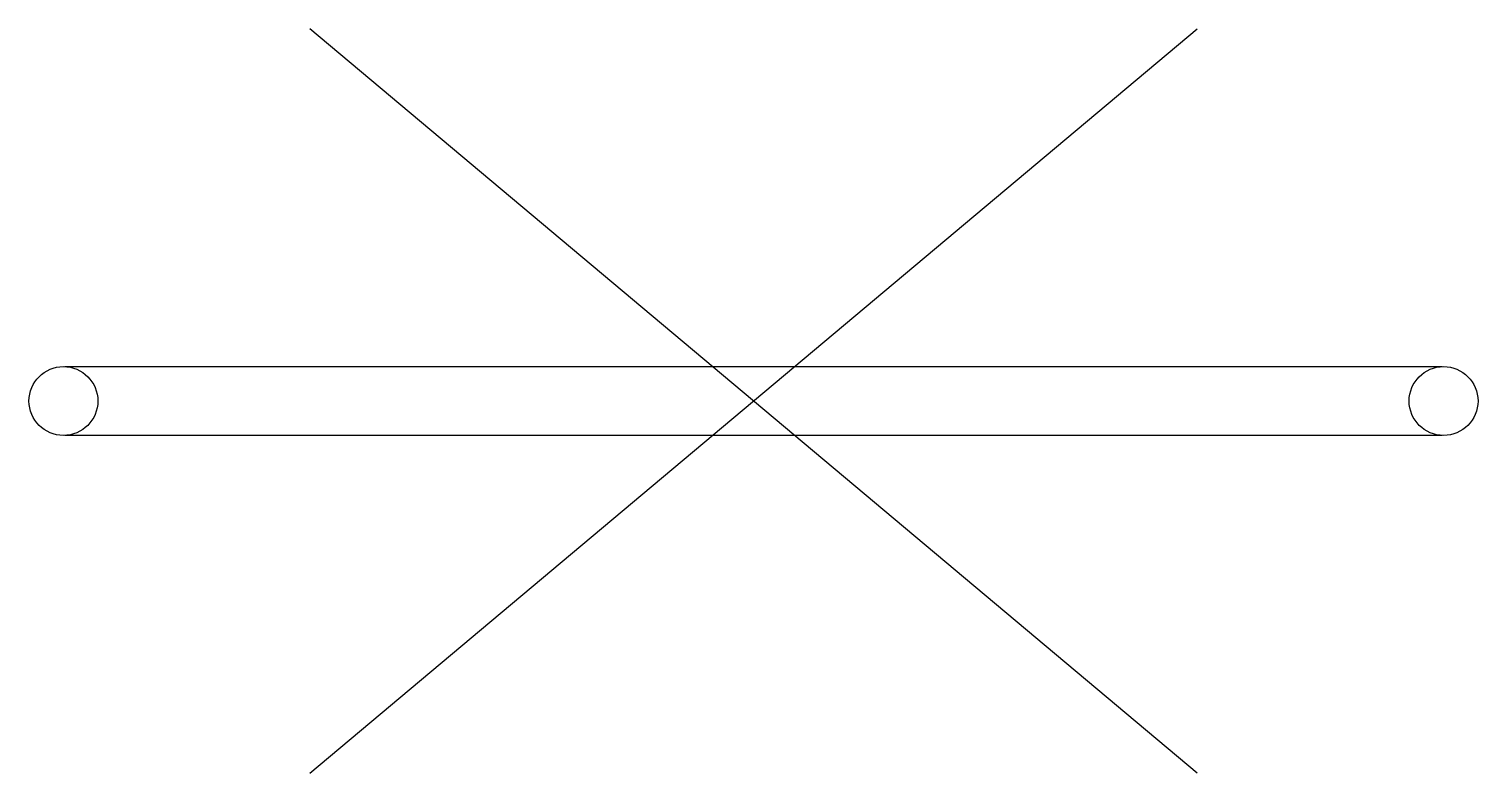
# Model space of a CAD drawing. Header units: metres. Extents: x -0.05 to 2.05, y -0.59 to 0.49.
import ezdxf

# ---------------------------------------------------------------- set-up
doc = ezdxf.new("R2010")
doc.units = ezdxf.units.M
doc.header["$LTSCALE"] = 0.2

msp = doc.modelspace()

# ---------------------------------------------------------------- linework, layer by layer
at = {"color": 0}
for p, q in [((0.3558, -0.5905), (1.6442, 0.4906)), ((1.6442, -0.5905), (0.3558, 0.4906))]:
    msp.add_line(p, q, dxfattribs=at)
at = {"ltscale": 0.5}
for p, q in [((0, 0), (2, 0)), ((2, -0.0999), (0, -0.0999))]:
    msp.add_line(p, q, dxfattribs=at)
for centre in [(-0.0019, -0.05), (2.0021, -0.05)]:
    msp.add_circle(centre, 0.05, dxfattribs=at)

doc.saveas('drawing.dxf')
